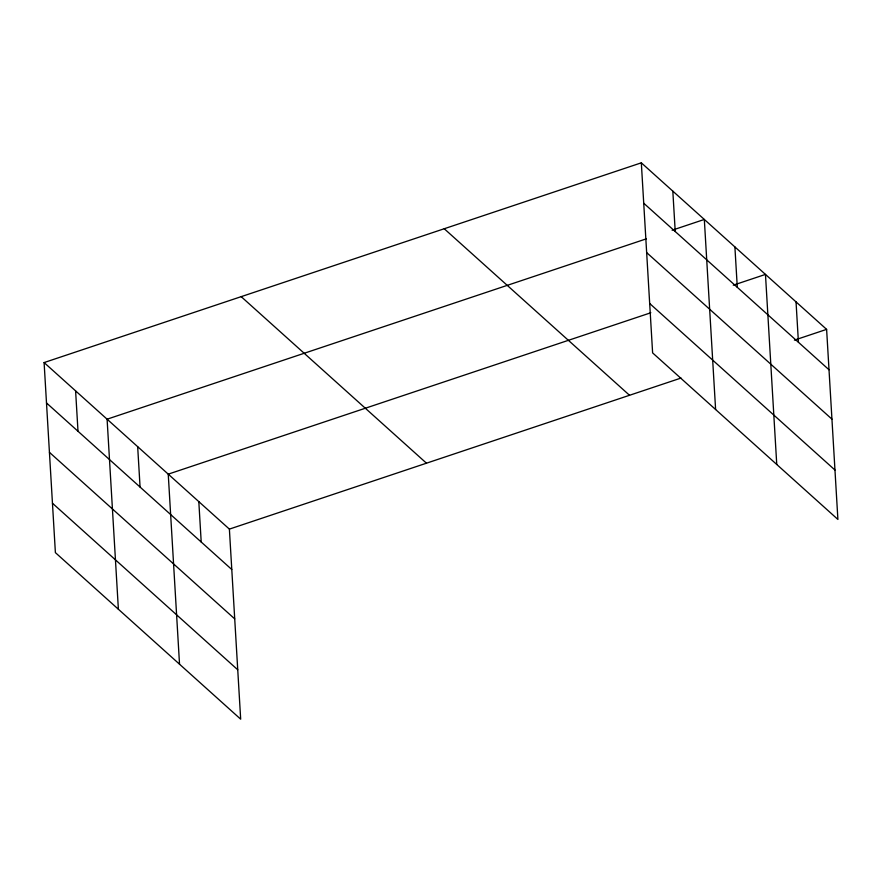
<?xml version="1.0" encoding="UTF-8"?>
<svg xmlns="http://www.w3.org/2000/svg" width="882" height="882" viewBox="0 0 882 882"><rect width="100%" height="100%" fill="white"/><g stroke="black" fill="none" stroke-linecap="round" stroke-linejoin="round"><path stroke-width="1.32" d="M44.1 362.568L229.386 529.112L240.676 719.172L55.39 552.628L44.1 362.568L641.324 162.828L826.61 329.372L837.9 519.432L652.614 352.888L641.324 162.828M646.352 238.835L107.097 419.193L118.386 609.253M672.117 230.224L704.321 219.453L715.611 409.513M650.817 312.757L168.242 474.152L179.531 664.212M733.262 285.184L765.466 274.412L776.755 464.472M229.386 529.112L681.047 378.047M794.406 340.143L826.61 329.372M643.728 203.213L829.003 369.756M646.66 252.605L831.947 419.148M649.681 303.496L834.967 470.04M444.241 228.747L629.528 395.279M241.183 296.65L426.469 463.193M46.503 402.953L231.779 569.496M49.436 452.345L234.722 618.888M52.457 503.236L237.743 669.78M796.038 301.887L798.431 342.271M734.893 246.927L737.297 287.312M672.823 191.14L675.226 231.525M198.814 501.637L201.206 542.022M137.669 446.678L140.073 487.062M75.598 390.88L78.002 431.265"/></g></svg>
